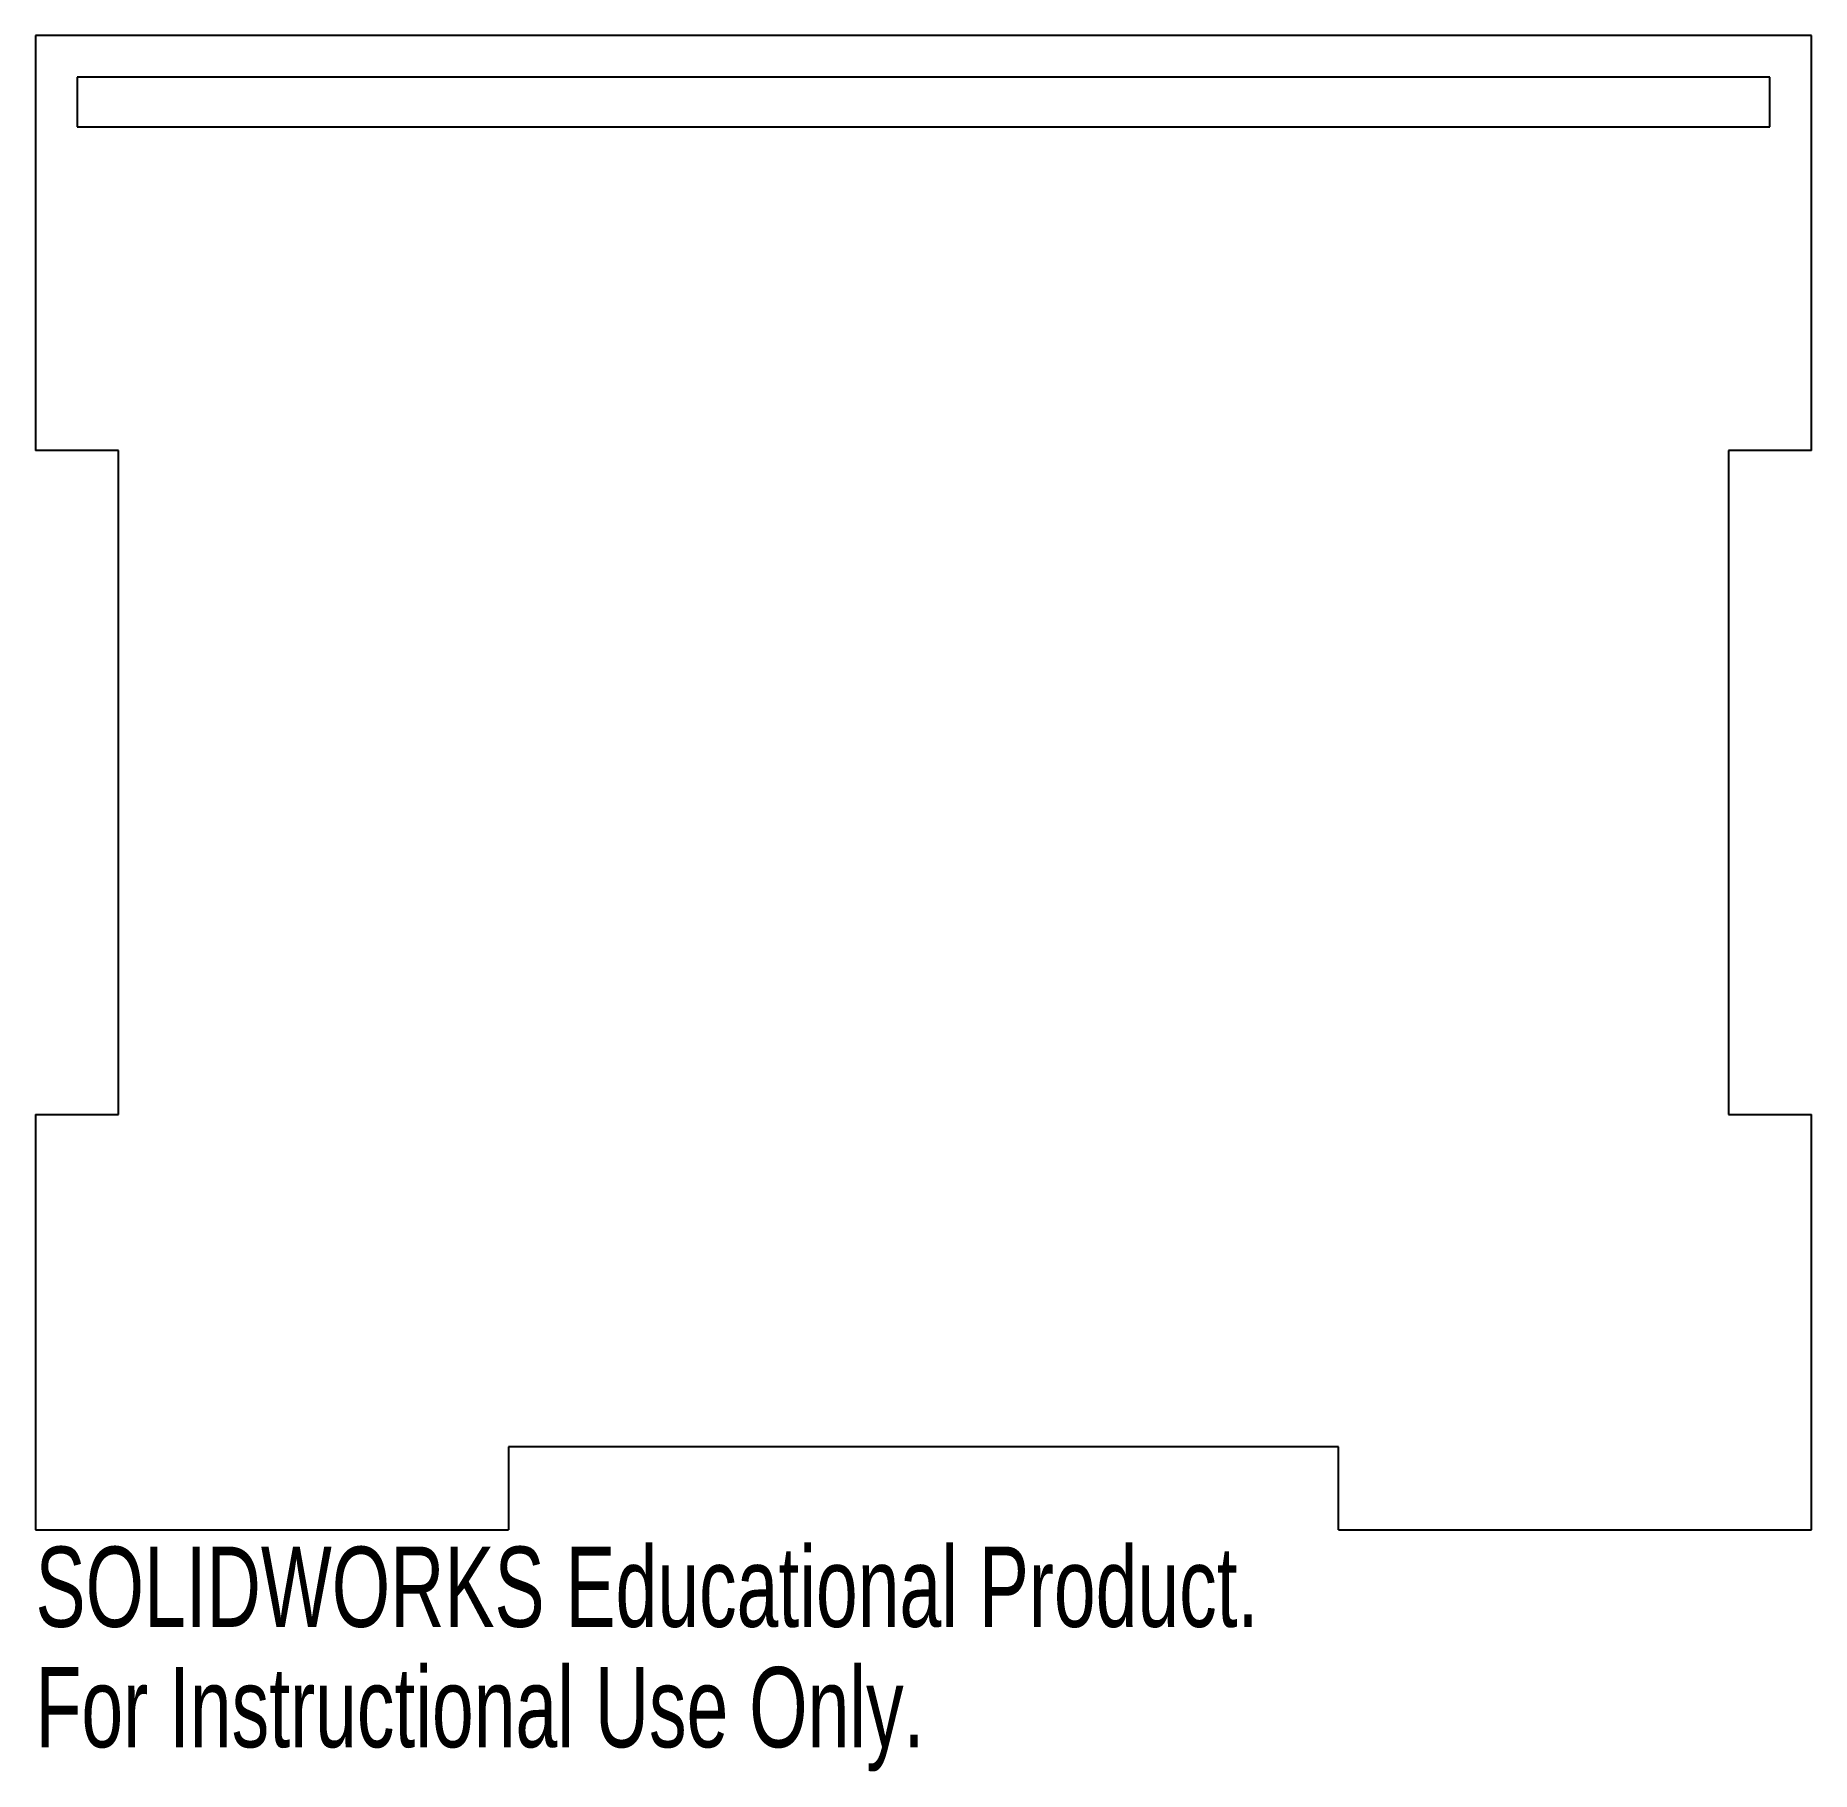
# Model space of a CAD drawing. Header units: millimetres. Extents: x 0 to 107, y -15 to 90.
import ezdxf

# ---------------------------------------------------------------- set-up
doc = ezdxf.new("R2010")
doc.units = ezdxf.units.MM
doc.styles.add('SLDTEXTSTYLE0', font='TXT', dxfattribs={"width": 0.7})

msp = doc.modelspace()

# ---------------------------------------------------------------- linework, layer by layer
at = {"color": 7, "linetype": 'Continuous', "lineweight": 25}
for p, q in [((107, 90), (0, 90)), ((0, 90), (0, 65)), ((107, 65), (107, 90)), ((104.5, 87.5), (2.5, 87.5)), ((2.5, 87.5), (2.5, 84.5)), ((104.5, 84.5), (104.5, 87.5)), ((2.5, 84.5), (104.5, 84.5)), ((5, 65), (0, 65)), ((5, 25), (5, 65)), ((107, 65), (102, 65)), ((102, 65), (102, 25)), ((0, 25), (5, 25)), ((0, 25), (0, 0)), ((102, 25), (107, 25)), ((107, 0), (107, 25)), ((78.5, 5), (28.5, 5)), ((28.5, 5), (28.5, 0)), ((78.5, 0), (78.5, 5)), ((0, 0), (28.5, 0)), ((78.5, 0), (107, 0))]:
    msp.add_line(p, q, dxfattribs=at)

# ---------------------------------------------------------------- texts
at = {"color": 7, "linetype": 'Continuous', "char_height": 4.8336, "attachment_point": 1, "style": 'SLDTEXTSTYLE0'}
for s, insert in [('SOLIDWORKS Educational Product.', (0, -1.02)), ('For Instructional Use Only.', (0, -8.27))]:
    msp.add_mtext(s, dxfattribs=dict(at, insert=insert))

doc.saveas('drawing.dxf')
